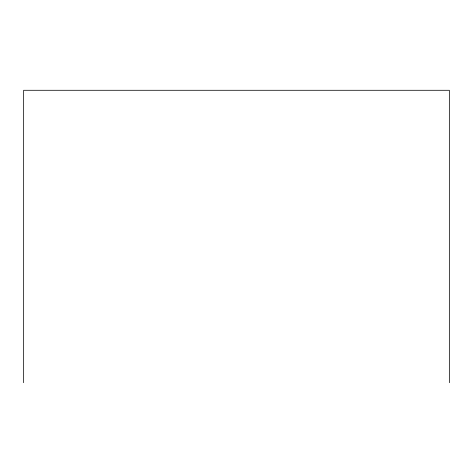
<?xml version="1.0" encoding="UTF-8"?>
<svg xmlns="http://www.w3.org/2000/svg" width="473" height="473" viewBox="0 0 473 473"><rect width="100%" height="100%" fill="white"/><g stroke="black" fill="none" stroke-linecap="round" stroke-linejoin="round"><path stroke-width="0.71" d="M449.35 382.71L449.35 90.29L23.65 90.29L23.65 382.71"/></g></svg>
